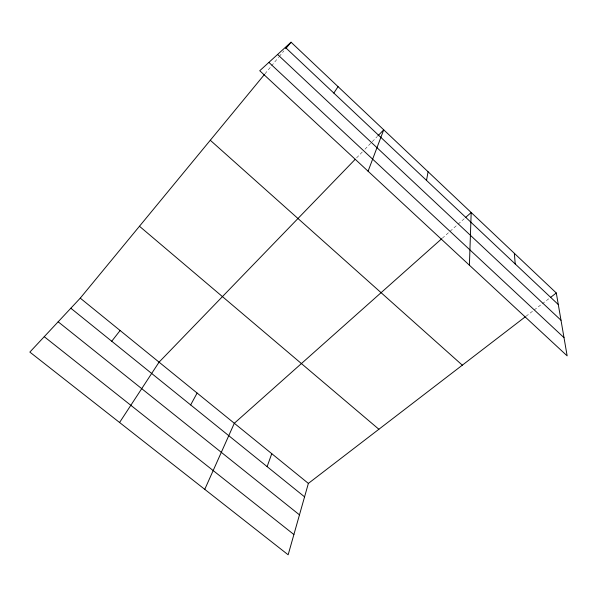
<?xml version="1.0" encoding="UTF-8"?>
<svg xmlns="http://www.w3.org/2000/svg" width="597" height="597" viewBox="0 0 597 597"><rect width="100%" height="100%" fill="white"/><g stroke="black" fill="none" stroke-linecap="round" stroke-linejoin="round"><path stroke-width="0.45" stroke-dasharray="2.98 2.24" d="M264.986 73.841L270.911 66.648M271.501 65.931L278.605 57.305M279.202 56.581L283.941 50.835M356.573 157.899L362.394 151.884M364.976 149.205L377.259 136.512M442.273 238.24L457.421 224.77M458.108 224.159L464.988 218.032M526.002 316.268L533.39 310.589M534.128 310.022L541.524 304.343M542.263 303.776L548.912 298.672"/><path stroke-width="0.9" d="M469.406 265.202L471.182 212.517L465.675 217.42M426.519 180.398L428.079 171.764M525.263 316.835L308.373 483.413L288.157 554.8L29.85 352.088L80.259 298.149L264.396 74.558M267.113 466.623L271.769 453.683M368.08 171.227L383.722 129.825L377.901 135.84M204.764 489.353L234.315 423.266L441.586 238.852M190.659 404.93L197.114 393.057M119.572 422.497L159.063 362.155L355.282 159.235M333.827 93.072L338.059 86.655M111.729 341.238L120.116 330.522M285.717 48.67L291.045 42.2L556.3 292.993L567.15 355.864L259.74 70.737L291.045 42.2M550.389 297.537L556.3 292.993M44.245 336.686L293.896 534.531M58.155 321.798L299.463 514.86M70.834 308.231L304.567 496.846M80.259 298.149L308.373 483.413M139.467 226.256L378.879 429.258M210.286 140.258L462.324 365.17M268.896 62.394L564.008 337.648M277.575 54.484L561.008 320.253M285.351 47.394L558.299 304.56M514.353 253.329L515.218 263.971"/></g></svg>
